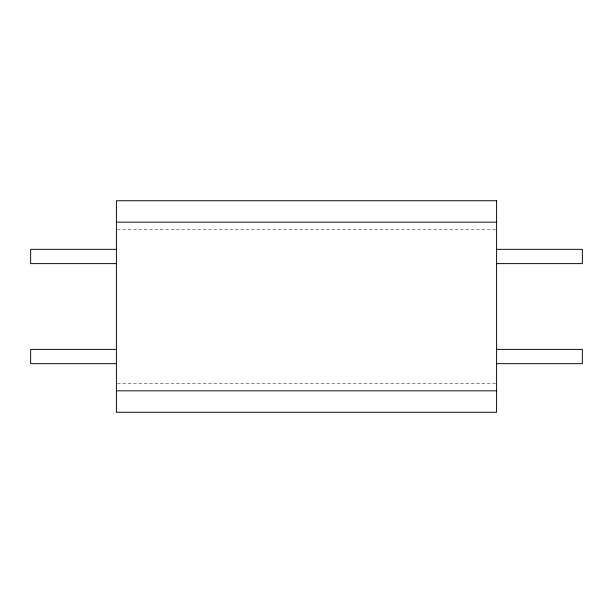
<?xml version="1.0" encoding="UTF-8"?>
<svg xmlns="http://www.w3.org/2000/svg" width="613" height="613" viewBox="0 0 613 613"><rect width="100%" height="100%" fill="white"/><g stroke="black" fill="none" stroke-linecap="round" stroke-linejoin="round"><path stroke-width="0.46" stroke-dasharray="3.06 2.3" d="M117.367 229.316L495.633 229.316M117.367 383.684L496.591 383.684"/><path stroke-width="0.92" d="M116.409 222.174L496.591 222.174M116.409 249.33L30.65 249.33L30.65 263.621L116.409 263.621M496.591 249.33L582.35 249.33L582.35 263.621L496.591 263.621M116.409 349.379L30.65 349.379L30.65 363.67L116.409 363.67M496.591 349.379L582.35 349.379L582.35 363.67L496.591 363.67M116.409 390.826L496.591 390.826M496.591 200.735L116.409 200.735L116.409 412.265L496.591 412.265L496.591 200.735"/></g></svg>
